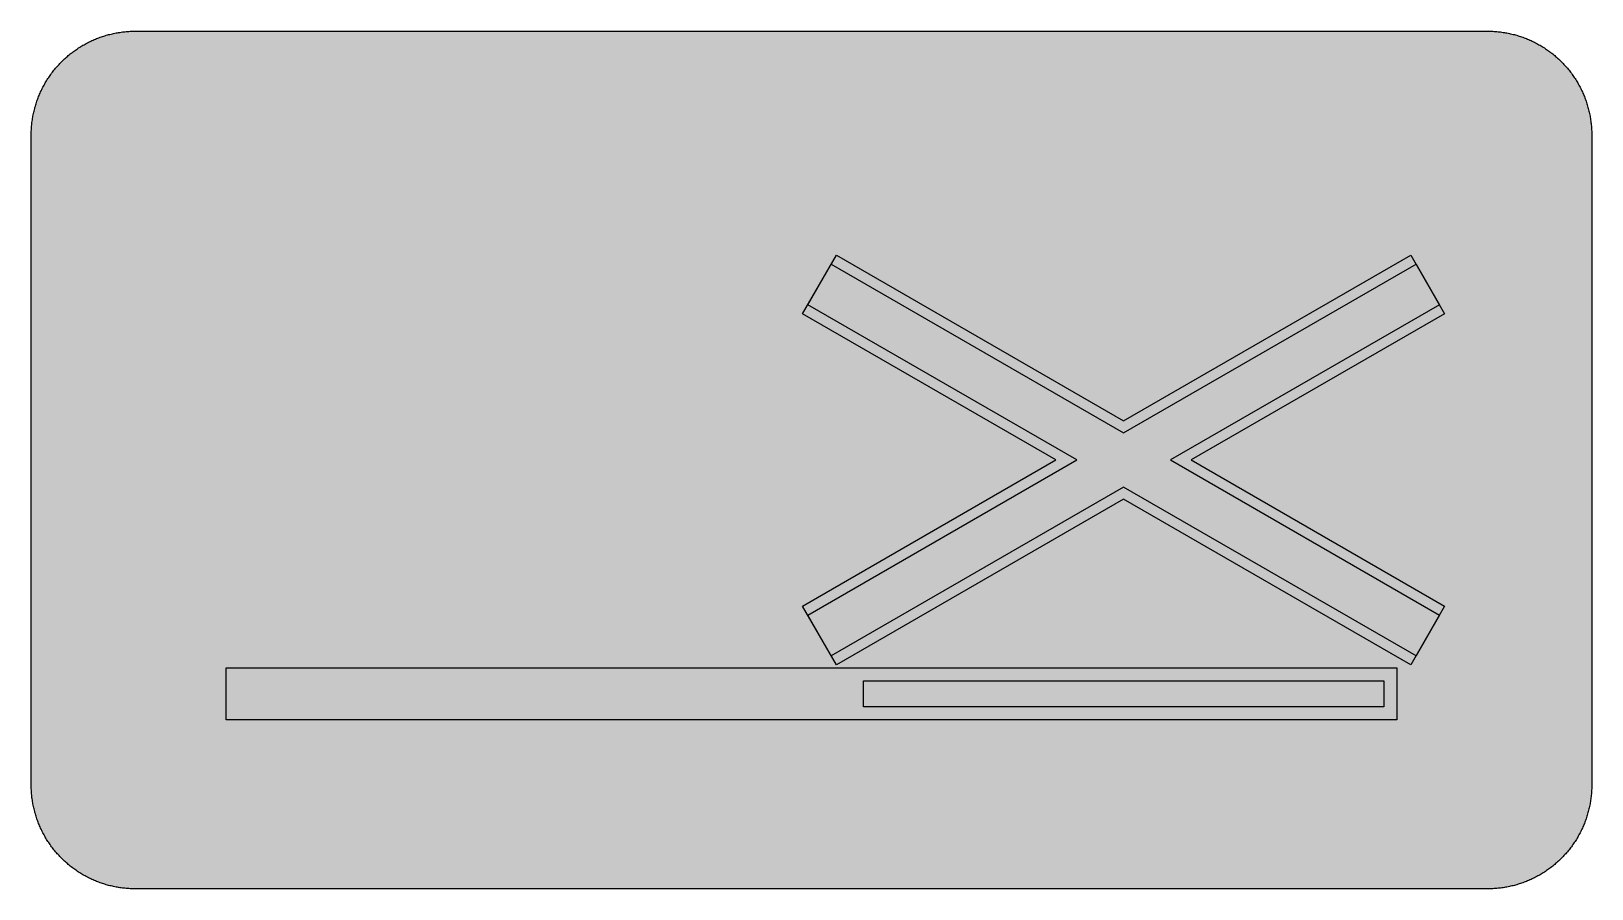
# Model space of a CAD drawing. Header units: millimetres. Extents: x 0 to 212, y 0 to 116.
import ezdxf

# ---------------------------------------------------------------- set-up
doc = ezdxf.new("R2010")
doc.units = ezdxf.units.MM

msp = doc.modelspace()

# ---------------------------------------------------------------- hatches: boundary and pattern name
for color, points in [(254, [(14.1633, 0.0536), (13.9878, 0.0533), (13.8125, 0.0559), (13.6373, 0.061), (13.462, 0.0686), (13.2893, 0.0787), (13.114, 0.0914), (12.9413, 0.1041), (12.7686, 0.1219), (12.5959, 0.1397), (12.4231, 0.16), (12.2504, 0.1829), (12.0777, 0.2057), (11.9075, 0.2337), (11.7373, 0.2616), (11.5672, 0.2921), (11.397, 0.3251), (11.2268, 0.3607), (11.0592, 0.3988), (10.8915, 0.4369), (10.7239, 0.4775), (10.5562, 0.5207), (10.3886, 0.5664), (10.2235, 0.6121), (10.0584, 0.6629), (9.8933, 0.7137), (9.7307, 0.7671), (9.5682, 0.8204), (9.4056, 0.8788), (9.2431, 0.9373), (9.083, 0.9982), (8.923, 1.0617), (8.763, 1.1252), (8.6055, 1.1938), (8.4455, 1.2624), (8.2906, 1.331), (8.1331, 1.4046), (7.9781, 1.4783), (7.8232, 1.5545), (7.6708, 1.6332), (7.5184, 1.7145), (7.366, 1.7958), (7.2161, 1.8796), (7.0663, 1.966), (6.919, 2.0523), (6.7716, 2.1438), (6.6243, 2.2352), (6.4795, 2.3266), (6.3348, 2.4232), (6.19, 2.5197), (6.0477, 2.6187), (5.908, 2.7178), (5.7683, 2.8194), (5.6286, 2.9235), (5.4915, 3.0302), (5.3543, 3.1369), (5.2197, 3.2461), (5.0851, 3.3579), (4.953, 3.4722), (4.8209, 3.5865), (4.6914, 3.7033), (4.5644, 3.8202), (4.4348, 3.9395), (4.3104, 4.0615), (4.1859, 4.1859), (4.0615, 4.3104), (3.9395, 4.4348), (3.8202, 4.5618), (3.7033, 4.6914), (3.5865, 4.8209), (3.4722, 4.953), (3.3579, 5.0851), (3.2487, 5.2197), (3.1369, 5.3543), (3.0302, 5.4915), (2.9235, 5.6286), (2.8194, 5.7683), (2.7178, 5.908), (2.6187, 6.0477), (2.5197, 6.19), (2.4232, 6.3348), (2.3266, 6.477), (2.2352, 6.6243), (2.1438, 6.7691), (2.0523, 6.919), (1.966, 7.0663), (1.8796, 7.2161), (1.7958, 7.366), (1.7145, 7.5184), (1.6332, 7.6708), (1.5545, 7.8232), (1.4783, 7.9781), (1.4046, 8.1331), (1.331, 8.2906), (1.2598, 8.4455), (1.1913, 8.603), (1.1252, 8.763), (1.0592, 8.923), (0.9982, 9.083), (0.9373, 9.2431), (0.8763, 9.4056), (0.8204, 9.5682), (0.7645, 9.7307), (0.7112, 9.8933), (0.6604, 10.0584), (0.6121, 10.2235), (0.5639, 10.3911), (0.5207, 10.5562), (0.4775, 10.7239), (0.4343, 10.8915), (0.3962, 11.0592), (0.3607, 11.2268), (0.3251, 11.397), (0.2921, 11.5672), (0.2616, 11.7373), (0.2311, 11.9075), (0.2057, 12.0802), (0.1803, 12.2504), (0.1575, 12.4231), (0.1372, 12.5959), (0.1194, 12.7686), (0.1041, 12.9413), (0.0889, 13.1166), (0.0787, 13.2893), (0.0686, 13.4645), (0.061, 13.6373), (0.0559, 13.8125), (0.0508, 13.9878), (0.0508, 14.163), (0.0522, 102.3592), (0.0508, 102.5322), (0.0559, 102.7074), (0.061, 102.8827), (0.0686, 103.058), (0.0787, 103.2307), (0.0889, 103.4059), (0.1041, 103.5787), (0.1194, 103.7514), (0.1372, 103.9241), (0.1575, 104.0968), (0.1803, 104.2695), (0.2057, 104.4423), (0.2311, 104.6124), (0.2616, 104.7826), (0.2921, 104.9528), (0.3251, 105.123), (0.3607, 105.2932), (0.3962, 105.4608), (0.4343, 105.6284), (0.4775, 105.7961), (0.5207, 105.9637), (0.5639, 106.1314), (0.6121, 106.2965), (0.6604, 106.4616), (0.7112, 106.6267), (0.7645, 106.7892), (0.8204, 106.9518), (0.8763, 107.1143), (0.9373, 107.2769), (0.9982, 107.4369), (1.0592, 107.5969), (1.1252, 107.757), (1.1913, 107.9144), (1.2598, 108.0745), (1.331, 108.2294), (1.4046, 108.3869), (1.4783, 108.5418), (1.5545, 108.6968), (1.6332, 108.8492), (1.7145, 109.0016), (1.7958, 109.154), (1.8796, 109.3038), (1.966, 109.4537), (2.0523, 109.601), (2.1438, 109.7483), (2.2352, 109.8956), (2.3266, 110.0404), (2.4232, 110.1852), (2.5197, 110.33), (2.6187, 110.4722), (2.7178, 110.6119), (2.8194, 110.7516), (2.9235, 110.8913), (3.0302, 111.0285), (3.1369, 111.1656), (3.2487, 111.3003), (3.3579, 111.4349), (3.4722, 111.567), (3.5865, 111.699), (3.7033, 111.8286), (3.8202, 111.9556), (3.9395, 112.0851), (4.0615, 112.2096), (4.1859, 112.334), (4.3104, 112.4585), (4.4348, 112.5804), (4.5644, 112.6998), (4.6914, 112.8166), (4.8209, 112.9335), (4.953, 113.0478), (5.0851, 113.1621), (5.2197, 113.2713), (5.3543, 113.3831), (5.4915, 113.4897), (5.6286, 113.5964), (5.7683, 113.7006), (5.908, 113.8022), (6.0477, 113.9012), (6.19, 114.0003), (6.3348, 114.0968), (6.4795, 114.1933), (6.6243, 114.2848), (6.7716, 114.3762), (6.919, 114.4676), (7.0663, 114.554), (7.2161, 114.6404), (7.366, 114.7242), (7.5184, 114.8055), (7.6708, 114.8867), (7.8232, 114.9655), (7.9781, 115.0417), (8.1331, 115.1153), (8.2906, 115.189), (8.4455, 115.2601), (8.6055, 115.3287), (8.763, 115.3947), (8.923, 115.4608), (9.083, 115.5217), (9.2431, 115.5827), (9.4056, 115.6437), (9.5682, 115.6995), (9.7307, 115.7554), (9.8933, 115.8088), (10.0584, 115.8596), (10.2235, 115.9078), (10.3886, 115.9561), (10.5562, 115.9993), (10.7239, 116.0424), (10.8915, 116.0856), (11.0592, 116.1237), (11.2268, 116.1593), (11.397, 116.1948), (11.5672, 116.2279), (11.7373, 116.2583), (11.9075, 116.2888), (12.0777, 116.3142), (12.2504, 116.3396), (12.4231, 116.3625), (12.5959, 116.3828), (12.7686, 116.4006), (12.9413, 116.4158), (13.114, 116.4311), (13.2893, 116.4412), (13.462, 116.4514), (13.6373, 116.459), (13.8125, 116.4641), (13.9878, 116.4692), (14.163, 116.4692), (197.6078, 116.4703), (197.7822, 116.4692), (197.9574, 116.4641), (198.1327, 116.459), (198.3054, 116.4514), (198.4807, 116.4412), (198.6534, 116.4311), (198.8287, 116.4158), (199.0014, 116.4006), (199.1741, 116.3828), (199.3468, 116.3625), (199.5195, 116.3396), (199.6897, 116.3142), (199.8624, 116.2888), (200.0326, 116.2583), (200.2028, 116.2279), (200.373, 116.1948), (200.5432, 116.1593), (200.7108, 116.1237), (200.8784, 116.0856), (201.0461, 116.0424), (201.2137, 115.9993), (201.3788, 115.9561), (201.5465, 115.9078), (201.7116, 115.8596), (201.8767, 115.8088), (202.0392, 115.7554), (202.2018, 115.6995), (202.3643, 115.6437), (202.5269, 115.5827), (202.6869, 115.5217), (202.8469, 115.4608), (203.007, 115.3947), (203.167, 115.3287), (203.3245, 115.2601), (203.4794, 115.189), (203.6369, 115.1153), (203.7918, 115.0417), (203.9468, 114.9655), (204.0992, 114.8867), (204.2516, 114.8055), (204.404, 114.7242), (204.5538, 114.6404), (204.7037, 114.554), (204.8535, 114.4676), (205.0009, 114.3762), (205.1456, 114.2848), (205.293, 114.1933), (205.4352, 114.0968), (205.58, 114.0003), (205.7222, 113.9012), (205.8619, 113.8022), (206.0016, 113.7006), (206.1413, 113.5964), (206.2785, 113.4897), (206.4156, 113.3831), (206.5503, 113.2713), (206.6849, 113.1621), (206.817, 113.0478), (206.949, 112.9335), (207.0786, 112.8166), (207.2081, 112.6998), (207.3351, 112.5804), (207.4596, 112.4585), (207.584, 112.334), (207.7085, 112.2096), (207.8304, 112.0851), (207.9498, 111.9556), (208.0666, 111.8286), (208.1835, 111.699), (208.2978, 111.567), (208.4121, 111.4349), (208.5238, 111.3003), (208.6331, 111.1656), (208.7397, 111.0285), (208.8464, 110.8913), (208.9506, 110.7516), (209.0522, 110.6119), (209.1512, 110.4722), (209.2503, 110.33), (209.3468, 110.1852), (209.4433, 110.0404), (209.5348, 109.8956), (209.6262, 109.7483), (209.7176, 109.601), (209.804, 109.4537), (209.8904, 109.3038), (209.9742, 109.154), (210.0555, 109.0016), (210.1367, 108.8492), (210.2155, 108.6968), (210.2917, 108.5418), (210.3653, 108.3869), (210.439, 108.2294), (210.5076, 108.0745), (210.5762, 107.9144), (210.6447, 107.757), (210.7082, 107.5969), (210.7717, 107.4369), (210.8327, 107.2769), (210.8911, 107.1143), (210.9495, 106.9518), (211.0029, 106.7892), (211.0562, 106.6267), (211.107, 106.4616), (211.1578, 106.2965), (211.2035, 106.1314), (211.2493, 105.9637), (211.2924, 105.7961), (211.3331, 105.6284), (211.3712, 105.4608), (211.4093, 105.2932), (211.4448, 105.123), (211.4779, 104.9528), (211.5083, 104.7826), (211.5363, 104.6124), (211.5642, 104.4423), (211.5871, 104.2695), (211.6099, 104.0968), (211.6303, 103.9241), (211.648, 103.7514), (211.6658, 103.5787), (211.6785, 103.4059), (211.6912, 103.2307), (211.7014, 103.058), (211.709, 102.8827), (211.7141, 102.7074), (211.7166, 102.5322), (211.7166, 102.3569), (211.7189, 14.1647), (211.7166, 13.9878), (211.7141, 13.8125), (211.709, 13.6373), (211.7014, 13.4645), (211.6912, 13.2893), (211.6785, 13.1166), (211.6658, 12.9413), (211.648, 12.7686), (211.6303, 12.5959), (211.6099, 12.4231), (211.5871, 12.2504), (211.5642, 12.0802), (211.5363, 11.9075), (211.5083, 11.7373), (211.4779, 11.5672), (211.4448, 11.397), (211.4093, 11.2268), (211.3712, 11.0592), (211.3331, 10.8915), (211.2924, 10.7239), (211.2493, 10.5562), (211.2035, 10.3911), (211.1578, 10.2235), (211.107, 10.0584), (211.0562, 9.8933), (211.0029, 9.7307), (210.9495, 9.5682), (210.8911, 9.4056), (210.8327, 9.2431), (210.7717, 9.083), (210.7082, 8.923), (210.6447, 8.763), (210.5762, 8.603), (210.5076, 8.4455), (210.439, 8.2906), (210.3653, 8.1331), (210.2917, 7.9781), (210.2155, 7.8232), (210.1367, 7.6708), (210.0555, 7.5184), (209.9742, 7.366), (209.8904, 7.2161), (209.804, 7.0663), (209.7176, 6.919), (209.6262, 6.7691), (209.5348, 6.6243), (209.4433, 6.477), (209.3468, 6.3348), (209.2503, 6.19), (209.1512, 6.0477), (209.0522, 5.908), (208.9506, 5.7683), (208.8464, 5.6286), (208.7397, 5.4915), (208.6331, 5.3543), (208.5238, 5.2197), (208.4121, 5.0851), (208.2978, 4.953), (208.1835, 4.8209), (208.0666, 4.6914), (207.9498, 4.5618), (207.8304, 4.4348), (207.7085, 4.3104), (207.584, 4.1859), (207.4596, 4.0615), (207.3351, 3.9395), (207.2081, 3.8202), (207.0786, 3.7033), (206.949, 3.5865), (206.817, 3.4722), (206.6849, 3.3579), (206.5503, 3.2461), (206.4156, 3.1369), (206.2785, 3.0302), (206.1413, 2.9235), (206.0016, 2.8194), (205.8619, 2.7178), (205.7222, 2.6187), (205.58, 2.5197), (205.4352, 2.4232), (205.293, 2.3266), (205.1456, 2.2352), (205.0009, 2.1438), (204.8535, 2.0523), (204.7037, 1.966), (204.5538, 1.8796), (204.404, 1.7958), (204.2516, 1.7145), (204.0992, 1.6332), (203.9468, 1.5545), (203.7918, 1.4783), (203.6369, 1.4046), (203.4794, 1.331), (203.3245, 1.2624), (203.167, 1.1938), (203.007, 1.1252), (202.8469, 1.0617), (202.6869, 0.9982), (202.5269, 0.9373), (202.3643, 0.8788), (202.2018, 0.8204), (202.0392, 0.7671), (201.8767, 0.7137), (201.7116, 0.6629), (201.5465, 0.6121), (201.3788, 0.5664), (201.2137, 0.5207), (201.0461, 0.4775), (200.8784, 0.4369), (200.7108, 0.3988), (200.5432, 0.3607), (200.373, 0.3251), (200.2028, 0.2921), (200.0326, 0.2616), (199.8624, 0.2337), (199.6897, 0.2057), (199.5195, 0.1829), (199.3468, 0.16), (199.1741, 0.1397), (199.0014, 0.1219), (198.8287, 0.1041), (198.6534, 0.0914), (198.4807, 0.0787), (198.3054, 0.0686), (198.1327, 0.061), (197.9574, 0.0559), (197.7822, 0.0533), (197.6069, 0.0533)]), (254, [(148.2189, 52.966), (109.2687, 30.4779), (104.6826, 38.4207), (139.0467, 58.262), (104.6826, 78.1015), (109.2687, 86.0457), (148.2189, 63.5561), (187.1708, 86.0457), (191.7569, 78.1015), (157.3911, 58.262), (191.7569, 38.4207), (187.1708, 30.4779)]), (59, [(148.2189, 54.5948), (108.5631, 31.6988), (105.3881, 37.1986), (141.8689, 58.262), (105.3881, 79.3238), (108.5631, 84.8236), (148.2189, 61.9273), (187.8764, 84.8236), (191.0514, 79.3238), (154.5689, 58.262), (191.0514, 37.1986), (187.8764, 31.6988)]), (59, [(26.5105, 30.0397), (185.2605, 30.0397), (185.2605, 22.9842), (26.5105, 22.9842)]), (254, [(112.9411, 28.2758), (183.4967, 28.2758), (183.4967, 24.7481), (112.9411, 24.7481)])]:
    msp.add_hatch(color=color).paths.add_polyline_path(points)
h = msp.add_hatch(color=59)
h.paths.add_polyline_path([(14.1633, 3.5814), (13.8887, 3.5839), (13.6169, 3.5941), (13.3477, 3.6119), (13.081, 3.6347), (12.8143, 3.6652), (12.5501, 3.7008), (12.2885, 3.7465), (12.0294, 3.7948), (11.7729, 3.8506), (11.5164, 3.9141), (11.2649, 3.9827), (11.016, 4.0564), (10.7671, 4.1351), (10.5232, 4.2215), (10.2819, 4.3129), (10.0432, 4.412), (9.8069, 4.5161), (9.5733, 4.6228), (9.3447, 4.7371), (9.1186, 4.8565), (8.8951, 4.9809), (8.6741, 5.113), (8.4582, 5.2476), (8.2448, 5.3873), (8.0366, 5.5321), (7.8308, 5.682), (7.6276, 5.8369), (7.4295, 5.9969), (7.2365, 6.1595), (7.046, 6.3297), (6.8605, 6.5024), (6.6777, 6.6802), (6.5024, 6.8605), (6.3271, 7.046), (6.1595, 7.2365), (5.9969, 7.432), (5.8369, 7.6302), (5.682, 7.8308), (5.5321, 8.0366), (5.3873, 8.2448), (5.2451, 8.4582), (5.1105, 8.6741), (4.9809, 8.8951), (4.8565, 9.1186), (4.7371, 9.3447), (4.6228, 9.5758), (4.5136, 9.8069), (4.4094, 10.0432), (4.3129, 10.2819), (4.2215, 10.5232), (4.1351, 10.7696), (4.0538, 11.016), (3.9802, 11.2649), (3.9116, 11.5189), (3.8506, 11.7729), (3.7948, 12.0294), (3.744, 12.2911), (3.7008, 12.5527), (3.6627, 12.8143), (3.6322, 13.081), (3.6093, 13.3502), (3.5916, 13.6195), (3.5814, 13.8913), (3.5789, 14.163), (3.58, 102.3592), (3.5814, 102.6312), (3.5916, 102.903), (3.6093, 103.1723), (3.6322, 103.439), (3.6627, 103.7057), (3.7008, 103.9698), (3.744, 104.2314), (3.7948, 104.4905), (3.8506, 104.7471), (3.9116, 105.0036), (3.9802, 105.2551), (4.0538, 105.504), (4.1351, 105.7529), (4.2215, 105.9967), (4.3129, 106.238), (4.4094, 106.4768), (4.5136, 106.713), (4.6228, 106.9467), (4.7371, 107.1753), (4.8565, 107.4014), (4.9809, 107.6249), (5.1105, 107.8459), (5.2451, 108.0618), (5.3873, 108.2751), (5.5321, 108.4834), (5.682, 108.6891), (5.8369, 108.8923), (5.9969, 109.0905), (6.1595, 109.2835), (6.3271, 109.474), (6.5024, 109.6594), (6.6777, 109.8423), (6.8605, 110.0176), (7.046, 110.1928), (7.2365, 110.3605), (7.4295, 110.523), (7.6276, 110.683), (7.8308, 110.838), (8.0366, 110.9878), (8.2448, 111.1326), (8.4582, 111.2749), (8.6741, 111.4095), (8.8951, 111.539), (9.1186, 111.6635), (9.3447, 111.7829), (9.5733, 111.8972), (9.8069, 112.0064), (10.0432, 112.1105), (10.2819, 112.207), (10.5232, 112.2985), (10.7671, 112.3848), (11.016, 112.4661), (11.2649, 112.5398), (11.5164, 112.6084), (11.7729, 112.6693), (12.0294, 112.7252), (12.2885, 112.776), (12.5501, 112.8192), (12.8143, 112.8573), (13.081, 112.8878), (13.3477, 112.9106), (13.6169, 112.9284), (13.8887, 112.9386), (14.163, 112.9411), (197.6078, 112.9425), (197.8787, 112.9386), (198.1505, 112.9284), (198.4197, 112.9106), (198.689, 112.8878), (198.9557, 112.8573), (199.2173, 112.8192), (199.4789, 112.776), (199.7405, 112.7252), (199.9971, 112.6693), (200.2511, 112.6084), (200.5051, 112.5398), (200.754, 112.4661), (201.0004, 112.3848), (201.2467, 112.2985), (201.488, 112.207), (201.7268, 112.1105), (201.963, 112.0064), (202.1942, 111.8972), (202.4253, 111.7829), (202.6514, 111.6635), (202.8749, 111.539), (203.0959, 111.4095), (203.3118, 111.2749), (203.5251, 111.1326), (203.7334, 110.9878), (203.9391, 110.838), (204.1398, 110.683), (204.3379, 110.523), (204.5335, 110.3605), (204.724, 110.1928), (204.9094, 110.0176), (205.0898, 109.8423), (205.2676, 109.6594), (205.4403, 109.474), (205.6105, 109.2835), (205.773, 109.0905), (205.933, 108.8923), (206.088, 108.6891), (206.2378, 108.4834), (206.3826, 108.2751), (206.5223, 108.0618), (206.6569, 107.8459), (206.789, 107.6249), (206.9135, 107.4014), (207.0329, 107.1753), (207.1472, 106.9467), (207.2538, 106.713), (207.358, 106.4768), (207.457, 106.238), (207.5485, 105.9967), (207.6348, 105.7529), (207.7136, 105.504), (207.7872, 105.2551), (207.8558, 105.0036), (207.9193, 104.7471), (207.9752, 104.4905), (208.0235, 104.2314), (208.0692, 103.9698), (208.1047, 103.7057), (208.1352, 103.439), (208.1581, 103.1723), (208.1759, 102.903), (208.186, 102.6312), (208.1911, 102.3569), (208.1911, 14.1647), (208.186, 13.8913), (208.1759, 13.6195), (208.1581, 13.3502), (208.1352, 13.081), (208.1047, 12.8143), (208.0692, 12.5527), (208.0235, 12.2911), (207.9752, 12.0294), (207.9193, 11.7729), (207.8558, 11.5189), (207.7872, 11.2649), (207.7136, 11.016), (207.6348, 10.7696), (207.5485, 10.5232), (207.457, 10.2819), (207.358, 10.0432), (207.2538, 9.8069), (207.1472, 9.5758), (207.0329, 9.3447), (206.9135, 9.1186), (206.789, 8.8951), (206.6569, 8.6741), (206.5223, 8.4582), (206.3826, 8.2448), (206.2378, 8.0366), (206.088, 7.8308), (205.933, 7.6302), (205.773, 7.432), (205.6105, 7.2365), (205.4403, 7.046), (205.2676, 6.8605), (205.0898, 6.6802), (204.9094, 6.5024), (204.724, 6.3297), (204.5335, 6.1595), (204.3379, 5.9969), (204.1398, 5.8369), (203.9391, 5.682), (203.7334, 5.5321), (203.5251, 5.3873), (203.3118, 5.2476), (203.0959, 5.113), (202.8749, 4.9809), (202.6514, 4.8565), (202.4253, 4.7371), (202.1942, 4.6228), (201.963, 4.5161), (201.7268, 4.412), (201.488, 4.3129), (201.2467, 4.2215), (201.0004, 4.1351), (200.754, 4.0564), (200.5051, 3.9827), (200.2511, 3.9141), (199.9971, 3.8506), (199.7405, 3.7948), (199.4789, 3.7465), (199.2173, 3.7008), (198.9557, 3.6652), (198.689, 3.6347), (198.4197, 3.6119), (198.1505, 3.5941), (197.8787, 3.5839), (197.6069, 3.5789)])
h.paths.add_polyline_path([(14.1633, 8.8731), (14.0259, 8.8748), (13.8887, 8.8798), (13.7541, 8.8875), (13.622, 8.9002), (13.4874, 8.9154), (13.3553, 8.9332), (13.2258, 8.9535), (13.0962, 8.9789), (12.9667, 9.0068), (12.8397, 9.0373), (12.7127, 9.0729), (12.5882, 9.1084), (12.4663, 9.1491), (12.3419, 9.1923), (12.2225, 9.238), (12.1031, 9.2888), (11.9837, 9.3396), (11.8694, 9.3929), (11.7526, 9.4513), (11.6408, 9.5098), (11.5291, 9.5733), (11.4198, 9.6368), (11.3106, 9.7053), (11.2039, 9.7765), (11.0998, 9.8476), (10.9957, 9.9238), (10.8966, 10), (10.7975, 10.0787), (10.6985, 10.1625), (10.6045, 10.2464), (10.5105, 10.3327), (10.4216, 10.4216), (10.3327, 10.5131), (10.2464, 10.6045), (10.16, 10.701), (10.0787, 10.7975), (10, 10.8966), (9.9212, 10.9982), (9.8476, 11.0998), (9.7739, 11.2039), (9.7053, 11.3106), (9.6368, 11.4198), (9.5707, 11.5291), (9.5098, 11.6408), (9.4488, 11.7551), (9.3929, 11.8694), (9.337, 11.9863), (9.2862, 12.1031), (9.238, 12.2225), (9.1923, 12.3444), (9.1491, 12.4663), (9.1084, 12.5908), (9.0703, 12.7152), (9.0373, 12.8397), (9.0068, 12.9692), (8.9789, 13.0962), (8.9535, 13.2258), (8.9306, 13.3579), (8.9129, 13.4899), (8.8976, 13.622), (8.8849, 13.7566), (8.8773, 13.8913), (8.8722, 14.0259), (8.8697, 14.163), (8.8717, 102.3592), (8.8722, 102.4941), (8.8773, 102.6312), (8.8849, 102.7659), (8.8976, 102.8979), (8.9129, 103.0326), (8.9306, 103.1646), (8.9535, 103.2942), (8.9789, 103.4237), (9.0068, 103.5533), (9.0373, 103.6803), (9.0703, 103.8073), (9.1084, 103.9317), (9.1491, 104.0536), (9.1923, 104.1781), (9.238, 104.2975), (9.2862, 104.4169), (9.337, 104.5362), (9.3929, 104.6505), (9.4488, 104.7674), (9.5098, 104.8791), (9.5707, 104.9909), (9.6368, 105.1001), (9.7053, 105.2093), (9.7739, 105.316), (9.8476, 105.4202), (9.9212, 105.5243), (10, 105.6234), (10.0787, 105.7224), (10.16, 105.8215), (10.2464, 105.9155), (10.3327, 106.0094), (10.4216, 106.0983), (10.5105, 106.1872), (10.6045, 106.2736), (10.6985, 106.36), (10.7975, 106.4412), (10.8966, 106.52), (10.9957, 106.5987), (11.0998, 106.6724), (11.2039, 106.746), (11.3106, 106.8146), (11.4198, 106.8832), (11.5291, 106.9492), (11.6408, 107.0102), (11.7526, 107.0712), (11.8694, 107.127), (11.9837, 107.1829), (12.1031, 107.2337), (12.2225, 107.282), (12.3419, 107.3277), (12.4663, 107.3709), (12.5882, 107.4115), (12.7127, 107.4496), (12.8397, 107.4826), (12.9667, 107.5131), (13.0962, 107.5411), (13.2258, 107.5665), (13.3553, 107.5893), (13.4874, 107.6071), (13.622, 107.6223), (13.7541, 107.635), (13.8887, 107.6427), (14.0259, 107.6477), (14.163, 107.6503), (197.6078, 107.6508), (197.7441, 107.6477), (197.8787, 107.6427), (198.0133, 107.635), (198.1479, 107.6223), (198.28, 107.6071), (198.4121, 107.5893), (198.5442, 107.5665), (198.6737, 107.5411), (198.8007, 107.5131), (198.9303, 107.4826), (199.0547, 107.4496), (199.1792, 107.4115), (199.3036, 107.3709), (199.4256, 107.3277), (199.5475, 107.282), (199.6669, 107.2337), (199.7837, 107.1829), (199.9005, 107.127), (200.0148, 107.0712), (200.1291, 107.0102), (200.2409, 106.9492), (200.3501, 106.8832), (200.4593, 106.8146), (200.566, 106.746), (200.6702, 106.6724), (200.7718, 106.5987), (200.8734, 106.52), (200.9724, 106.4412), (201.0689, 106.36), (201.1655, 106.2736), (201.2569, 106.1872), (201.3483, 106.0983), (201.4372, 106.0094), (201.5236, 105.9155), (201.6074, 105.8215), (201.6912, 105.7224), (201.77, 105.6234), (201.8462, 105.5243), (201.9224, 105.4202), (201.9935, 105.316), (202.0646, 105.2093), (202.1332, 105.1001), (202.1967, 104.9909), (202.2602, 104.8791), (202.3186, 104.7674), (202.377, 104.6505), (202.4304, 104.5362), (202.4812, 104.4169), (202.532, 104.2975), (202.5777, 104.1781), (202.6209, 104.0536), (202.6615, 103.9317), (202.6971, 103.8073), (202.7326, 103.6803), (202.7631, 103.5533), (202.7911, 103.4237), (202.8165, 103.2942), (202.8368, 103.1646), (202.8546, 103.0326), (202.8698, 102.8979), (202.8825, 102.7659), (202.8901, 102.6312), (202.8952, 102.4941), (202.8977, 102.3569), (202.8994, 14.1647), (202.8952, 14.0259), (202.8901, 13.8913), (202.8825, 13.7566), (202.8698, 13.622), (202.8546, 13.4899), (202.8368, 13.3579), (202.8165, 13.2258), (202.7911, 13.0962), (202.7631, 12.9692), (202.7326, 12.8397), (202.6971, 12.7152), (202.6615, 12.5908), (202.6209, 12.4663), (202.5777, 12.3444), (202.532, 12.2225), (202.4812, 12.1031), (202.4304, 11.9863), (202.377, 11.8694), (202.3186, 11.7551), (202.2602, 11.6408), (202.1967, 11.5291), (202.1332, 11.4198), (202.0646, 11.3106), (201.9935, 11.2039), (201.9224, 11.0998), (201.8462, 10.9982), (201.77, 10.8966), (201.6912, 10.7975), (201.6074, 10.701), (201.5236, 10.6045), (201.4372, 10.5131), (201.3483, 10.4216), (201.2569, 10.3327), (201.1655, 10.2464), (201.0689, 10.1625), (200.9724, 10.0787), (200.8734, 10), (200.7718, 9.9238), (200.6702, 9.8476), (200.566, 9.7765), (200.4593, 9.7053), (200.3501, 9.6368), (200.2409, 9.5733), (200.1291, 9.5098), (200.0148, 9.4513), (199.9005, 9.3929), (199.7837, 9.3396), (199.6669, 9.2888), (199.5475, 9.238), (199.4256, 9.1923), (199.3036, 9.1491), (199.1792, 9.1084), (199.0547, 9.0729), (198.9303, 9.0373), (198.8007, 9.0068), (198.6737, 8.9789), (198.5442, 8.9535), (198.4121, 8.9332), (198.28, 8.9154), (198.1479, 8.9002), (198.0133, 8.8875), (197.8787, 8.8798), (197.7441, 8.8748), (197.6069, 8.8722)], flags=16)
h = msp.add_hatch(color=59)
h.paths.add_polyline_path([(111.1772, 60.0258), (111.1758, 60.0786), (111.1758, 60.132), (111.1783, 60.1853), (111.1809, 60.2386), (111.1834, 60.292), (111.186, 60.3453), (111.1885, 60.3987), (111.1936, 60.452), (111.1987, 60.5053), (111.2037, 60.5587), (111.2088, 60.612), (111.2139, 60.6628), (111.2215, 60.7162), (111.2291, 60.7695), (111.2368, 60.8228), (111.2444, 60.8736), (111.2545, 60.927), (111.2622, 60.9778), (111.2723, 61.0311), (111.2825, 61.0819), (111.2952, 61.1353), (111.3053, 61.1861), (111.318, 61.2394), (111.3307, 61.2902), (111.3434, 61.341), (111.3561, 61.3918), (111.3714, 61.4451), (111.3841, 61.4959), (111.3993, 61.5467), (111.4146, 61.5975), (111.4323, 61.6458), (111.4476, 61.6966), (111.4654, 61.7474), (111.4831, 61.7982), (111.5009, 61.8465), (111.5187, 61.8973), (111.539, 61.9455), (111.5568, 61.9963), (111.5771, 62.0446), (111.5974, 62.0928), (111.6178, 62.1436), (111.6406, 62.1919), (111.6635, 62.2402), (111.6838, 62.2884), (111.7067, 62.3341), (111.7321, 62.3824), (111.7549, 62.4307), (111.7803, 62.4789), (111.8032, 62.5246), (111.8286, 62.5704), (111.8565, 62.6186), (111.8819, 62.6643), (111.9099, 62.7101), (111.9353, 62.7558), (111.9632, 62.8015), (111.9911, 62.8472), (112.0216, 62.8929), (112.0496, 62.9361), (112.08, 62.9818), (112.1105, 63.025), (112.141, 63.0682), (112.1715, 63.1139), (112.202, 63.1571), (112.235, 63.2003), (113.2939, 64.612), (113.3272, 64.6582), (113.3627, 64.704), (113.3958, 64.7497), (113.4313, 64.7954), (113.4643, 64.8437), (113.4974, 64.8894), (113.5329, 64.9376), (113.5659, 64.9834), (113.599, 65.0316), (113.632, 65.0799), (113.665, 65.1256), (113.698, 65.1739), (113.7285, 65.2221), (113.7615, 65.2704), (113.7945, 65.3186), (113.8276, 65.3669), (113.858, 65.4152), (113.8911, 65.4634), (113.9215, 65.5117), (113.952, 65.5599), (113.985, 65.6082), (114.0155, 65.6565), (114.046, 65.7047), (114.0765, 65.7555), (114.107, 65.8038), (114.1374, 65.852), (114.1679, 65.9028), (114.1959, 65.9511), (114.2263, 66.0019), (114.2568, 66.0502), (114.2848, 66.101), (114.3152, 66.1518), (114.3432, 66.2), (114.3711, 66.2508), (114.4016, 66.3016), (114.4295, 66.3524), (114.4575, 66.4007), (114.4854, 66.4515), (114.5134, 66.5023), (114.5413, 66.5531), (114.5692, 66.6039), (114.5972, 66.6547), (114.6226, 66.7055), (114.6505, 66.7588), (114.6759, 66.8096), (114.7039, 66.8604), (114.7293, 66.9112), (114.7572, 66.962), (114.7826, 67.0154), (114.808, 67.0662), (114.8334, 67.1195), (114.8588, 67.1703), (114.8842, 67.2211), (114.9096, 67.2744), (114.935, 67.3278), (114.9604, 67.3786), (114.9833, 67.4319), (115.0087, 67.4827), (115.0315, 67.5361), (115.0569, 67.5894), (115.0798, 67.6427), (115.1026, 67.6961), (115.128, 67.7469), (115.1509, 67.8002), (122.1274, 83.8327), (122.1588, 83.9064), (122.1943, 83.98), (122.2299, 84.0537), (122.268, 84.1273), (122.3061, 84.1985), (122.3467, 84.2696), (122.3874, 84.3382), (122.428, 84.4067), (122.4712, 84.4753), (122.5169, 84.5414), (122.5626, 84.6074), (122.6083, 84.6734), (122.6566, 84.7369), (122.7049, 84.8004), (122.7557, 84.8639), (122.8065, 84.9249), (122.8573, 84.9859), (122.9106, 85.0443), (122.9665, 85.1027), (123.0198, 85.1586), (123.0757, 85.2145), (123.1341, 85.2703), (123.1925, 85.3237), (123.251, 85.377), (123.3094, 85.4304), (123.3703, 85.4812), (123.4313, 85.5294), (123.4948, 85.5777), (123.5583, 85.6259), (123.6218, 85.6717), (123.6878, 85.7174), (123.7513, 85.7606), (123.8199, 85.8037), (123.886, 85.8444), (123.9545, 85.885), (124.0231, 85.9231), (124.0917, 85.9612), (124.1628, 85.9993), (124.2314, 86.0349), (124.3025, 86.0679), (124.3762, 86.1009), (124.4473, 86.1339), (124.521, 86.1619), (124.5946, 86.1924), (124.6683, 86.2203), (124.7445, 86.2457), (124.8207, 86.2711), (124.8969, 86.294), (124.9731, 86.3168), (125.0493, 86.3371), (125.1255, 86.3575), (125.2042, 86.3752), (125.283, 86.393), (125.3617, 86.4083), (125.4404, 86.4235), (125.5192, 86.4362), (125.6005, 86.4464), (125.6817, 86.4565), (125.7605, 86.4641), (125.8418, 86.4718), (125.923, 86.4768), (126.0043, 86.4794), (126.0881, 86.4819), (126.1694, 86.4819), (170.2675, 86.4842), (170.3476, 86.4819), (170.4315, 86.4794), (170.5127, 86.4768), (170.594, 86.4718), (170.6753, 86.4641), (170.754, 86.4565), (170.8353, 86.4464), (170.9166, 86.4362), (170.9953, 86.4235), (171.0741, 86.4083), (171.1528, 86.393), (171.2316, 86.3752), (171.3103, 86.3575), (171.3865, 86.3371), (171.4627, 86.3168), (171.5414, 86.294), (171.6151, 86.2711), (171.6913, 86.2457), (171.7675, 86.2203), (171.8412, 86.1924), (171.9148, 86.1619), (171.9885, 86.1339), (172.0596, 86.1009), (172.1333, 86.0679), (172.2044, 86.0349), (172.2755, 85.9993), (172.3441, 85.9612), (172.4152, 85.9231), (172.4838, 85.885), (172.5498, 85.8444), (172.6184, 85.8037), (172.6844, 85.7606), (172.7505, 85.7174), (172.814, 85.6717), (172.8775, 85.6259), (172.941, 85.5777), (173.0045, 85.5294), (173.0654, 85.4812), (173.1264, 85.4304), (173.1848, 85.377), (173.2458, 85.3237), (173.3017, 85.2703), (173.3601, 85.2145), (173.416, 85.1586), (173.4718, 85.1027), (173.5252, 85.0443), (173.5785, 84.9859), (173.6293, 84.9249), (173.6801, 84.8639), (173.7309, 84.8004), (173.7792, 84.7369), (173.8274, 84.6734), (173.8732, 84.6074), (173.9189, 84.5414), (173.9646, 84.4753), (174.0078, 84.4067), (174.051, 84.3382), (174.0916, 84.2696), (174.1297, 84.1985), (174.1703, 84.1273), (174.2059, 84.0537), (174.2415, 83.98), (174.277, 83.9064), (174.31, 83.8302), (181.2879, 67.8021), (181.3103, 67.7469), (181.3331, 67.6961), (181.356, 67.6427), (181.3814, 67.5894), (181.4043, 67.5361), (181.4297, 67.4827), (181.4525, 67.4319), (181.4779, 67.3786), (181.5033, 67.3278), (181.5262, 67.2744), (181.5516, 67.2211), (181.577, 67.1703), (181.6024, 67.1195), (181.6278, 67.0662), (181.6557, 67.0154), (181.6811, 66.962), (181.7065, 66.9112), (181.7345, 66.8604), (181.7599, 66.8096), (181.7878, 66.7588), (181.8132, 66.7055), (181.8411, 66.6547), (181.8691, 66.6039), (181.8945, 66.5531), (181.9224, 66.5023), (181.9504, 66.4515), (181.9783, 66.4007), (182.0062, 66.3524), (182.0367, 66.3016), (182.0647, 66.2508), (182.0926, 66.2), (182.1231, 66.1518), (182.151, 66.101), (182.1815, 66.0502), (182.2094, 66.0019), (182.2399, 65.9511), (182.2704, 65.9028), (182.3009, 65.852), (182.3288, 65.8038), (182.3593, 65.7555), (182.3898, 65.7047), (182.4228, 65.6565), (182.4533, 65.6082), (182.4838, 65.5599), (182.5142, 65.5117), (182.5473, 65.4634), (182.5777, 65.4152), (182.6108, 65.3669), (182.6412, 65.3186), (182.6743, 65.2704), (182.7073, 65.2221), (182.7378, 65.1739), (182.7708, 65.1256), (182.8038, 65.0799), (182.8368, 65.0316), (182.8698, 64.9834), (182.9029, 64.9376), (182.9384, 64.8894), (182.9714, 64.8437), (183.0045, 64.7954), (183.04, 64.7497), (183.073, 64.704), (183.1086, 64.6582), (183.1416, 64.61), (184.2022, 63.2008), (184.2338, 63.1571), (184.2643, 63.1139), (184.2948, 63.0682), (184.3253, 63.025), (184.3557, 62.9818), (184.3862, 62.9361), (184.4142, 62.8929), (184.4446, 62.8472), (184.4726, 62.8015), (184.5005, 62.7558), (184.5285, 62.7101), (184.5539, 62.6643), (184.5793, 62.6186), (184.6072, 62.5704), (184.6326, 62.5246), (184.6555, 62.4789), (184.6809, 62.4307), (184.7037, 62.3824), (184.7291, 62.3341), (184.752, 62.2884), (184.7748, 62.2402), (184.7952, 62.1919), (184.818, 62.1436), (184.8383, 62.0928), (184.8587, 62.0446), (184.879, 61.9963), (184.8993, 61.9455), (184.9171, 61.8973), (184.9349, 61.8465), (184.9526, 61.7982), (184.9704, 61.7474), (184.9882, 61.6966), (185.0034, 61.6458), (185.0212, 61.5975), (185.0365, 61.5467), (185.0517, 61.4959), (185.0644, 61.4451), (185.0796, 61.3918), (185.0923, 61.341), (185.105, 61.2902), (185.1177, 61.2394), (185.1304, 61.1861), (185.1406, 61.1353), (185.1533, 61.0819), (185.1635, 61.0311), (185.1736, 60.9778), (185.1812, 60.927), (185.1914, 60.8736), (185.199, 60.8228), (185.2066, 60.7695), (185.2143, 60.7162), (185.2193, 60.6628), (185.227, 60.612), (185.232, 60.5587), (185.2371, 60.5053), (185.2422, 60.452), (185.2473, 60.3987), (185.2498, 60.3453), (185.2524, 60.292), (185.2549, 60.2386), (185.2574, 60.1853), (185.2574, 60.132), (185.26, 60.0786), (185.26, 60.0253), (185.2605, 48.5606), (185.2574, 48.4454), (185.2524, 48.3311), (185.2473, 48.2194), (185.2371, 48.1076), (185.2244, 47.9984), (185.2092, 47.8866), (185.1914, 47.7774), (185.1685, 47.6707), (185.1457, 47.564), (185.1203, 47.4574), (185.0923, 47.3507), (185.0619, 47.2465), (185.0288, 47.1449), (184.9907, 47.0433), (184.9526, 46.9417), (184.912, 46.8427), (184.8688, 46.7436), (184.8256, 46.6471), (184.7774, 46.5506), (184.7266, 46.4566), (184.6758, 46.3626), (184.6199, 46.2712), (184.564, 46.1823), (184.5056, 46.0934), (184.4472, 46.007), (184.3837, 45.9207), (184.3202, 45.8368), (184.2516, 45.753), (184.1856, 45.6717), (184.1144, 45.593), (184.0433, 45.5168), (183.9671, 45.4406), (183.8935, 45.3669), (183.8147, 45.2958), (183.736, 45.2247), (183.6547, 45.1561), (183.5734, 45.0901), (183.4896, 45.024), (183.4032, 44.9631), (183.3143, 44.9021), (183.228, 44.8437), (183.1365, 44.7878), (183.0451, 44.7345), (182.9511, 44.6811), (182.8571, 44.6329), (182.7606, 44.5846), (182.6641, 44.5389), (182.5676, 44.4957), (182.466, 44.4551), (182.3669, 44.417), (182.2653, 44.3814), (182.1612, 44.3484), (182.057, 44.3179), (181.9529, 44.2874), (181.8462, 44.262), (181.7395, 44.2392), (181.6303, 44.2189), (181.5211, 44.2011), (181.4119, 44.1858), (181.3001, 44.1731), (181.1884, 44.163), (181.0766, 44.1554), (180.9623, 44.1503), (180.8505, 44.1503), (115.5869, 44.1508), (115.4709, 44.1503), (115.3592, 44.1554), (115.2474, 44.163), (115.1357, 44.1731), (115.0239, 44.1858), (114.9147, 44.2011), (114.8055, 44.2189), (114.6962, 44.2392), (114.5896, 44.262), (114.4829, 44.2874), (114.3787, 44.3179), (114.2746, 44.3484), (114.1705, 44.3814), (114.0689, 44.417), (113.9698, 44.4551), (113.8682, 44.4957), (113.7717, 44.5389), (113.6752, 44.5846), (113.5786, 44.6329), (113.4847, 44.6811), (113.3907, 44.7345), (113.2992, 44.7878), (113.2103, 44.8437), (113.1214, 44.9021), (113.0325, 44.9631), (112.9487, 45.024), (112.8624, 45.0901), (112.7811, 45.1561), (112.6998, 45.2247), (112.6211, 45.2958), (112.5423, 45.3669), (112.4687, 45.4406), (112.395, 45.5168), (112.3213, 45.593), (112.2502, 45.6717), (112.1842, 45.753), (112.1156, 45.8368), (112.0521, 45.9207), (111.9886, 46.007), (111.9302, 46.0934), (111.8718, 46.1823), (111.8133, 46.2712), (111.76, 46.3626), (111.7092, 46.4566), (111.6584, 46.5506), (111.6101, 46.6471), (111.5644, 46.7436), (111.5238, 46.8427), (111.4831, 46.9417), (111.4425, 47.0433), (111.4069, 47.1449), (111.3739, 47.2465), (111.3434, 47.3507), (111.3155, 47.4574), (111.2901, 47.564), (111.2647, 47.6707), (111.2444, 47.7774), (111.2266, 47.8866), (111.2114, 47.9984), (111.1987, 48.1076), (111.1885, 48.2194), (111.1809, 48.3311), (111.1783, 48.4454), (111.1758, 48.5597)])
h.paths.add_polyline_path([(119.5557, 67.0814), (125.6192, 81.0133), (125.6309, 81.0412), (125.6462, 81.0717), (125.6589, 81.1022), (125.6741, 81.1301), (125.6894, 81.1581), (125.7071, 81.186), (125.7224, 81.214), (125.7402, 81.2419), (125.7579, 81.2698), (125.7757, 81.2978), (125.7935, 81.3232), (125.8113, 81.3486), (125.8316, 81.374), (125.8494, 81.3994), (125.8697, 81.4248), (125.89, 81.4502), (125.9103, 81.473), (125.9332, 81.4984), (125.9535, 81.5213), (125.9764, 81.5442), (125.9992, 81.567), (126.0221, 81.5873), (126.045, 81.6102), (126.0678, 81.6305), (126.0932, 81.6508), (126.1161, 81.6712), (126.1415, 81.6915), (126.1669, 81.7118), (126.1923, 81.7296), (126.2177, 81.7499), (126.2431, 81.7677), (126.2685, 81.7855), (126.2964, 81.8007), (126.3218, 81.8185), (126.3498, 81.8337), (126.3777, 81.849), (126.4056, 81.8642), (126.4336, 81.8794), (126.4615, 81.8947), (126.4895, 81.9074), (126.5174, 81.9201), (126.5479, 81.9328), (126.5758, 81.9455), (126.6063, 81.9582), (126.6368, 81.9683), (126.6673, 81.9785), (126.6952, 81.9887), (126.7257, 81.9988), (126.7562, 82.0064), (126.7892, 82.0166), (126.8197, 82.0242), (126.8501, 82.0293), (126.8806, 82.0369), (126.9136, 82.0445), (126.9441, 82.0496), (126.9771, 82.0547), (127.0076, 82.0572), (127.0406, 82.0623), (127.0737, 82.0649), (127.1041, 82.0674), (127.1372, 82.0699), (127.1702, 82.0725), (127.2032, 82.0725), (127.2362, 82.0725), (169.2025, 82.0745), (169.2351, 82.0725), (169.2656, 82.0725), (169.2986, 82.0699), (169.3316, 82.0674), (169.3647, 82.0649), (169.3977, 82.0623), (169.4282, 82.0572), (169.4612, 82.0547), (169.4917, 82.0496), (169.5247, 82.0445), (169.5552, 82.0369), (169.5856, 82.0293), (169.6187, 82.0242), (169.6491, 82.0166), (169.6796, 82.0064), (169.7101, 81.9988), (169.7406, 81.9887), (169.7711, 81.9785), (169.8015, 81.9683), (169.8295, 81.9582), (169.86, 81.9455), (169.8904, 81.9328), (169.9184, 81.9201), (169.9463, 81.9074), (169.9768, 81.8947), (170.0047, 81.8794), (170.0327, 81.8642), (170.0606, 81.849), (170.086, 81.8337), (170.114, 81.8185), (170.1419, 81.8007), (170.1673, 81.7855), (170.1927, 81.7677), (170.2206, 81.7499), (170.246, 81.7296), (170.2714, 81.7118), (170.2943, 81.6915), (170.3197, 81.6712), (170.3451, 81.6508), (170.368, 81.6305), (170.3908, 81.6102), (170.4137, 81.5873), (170.4365, 81.567), (170.4594, 81.5442), (170.4823, 81.5213), (170.5026, 81.4984), (170.5254, 81.473), (170.5458, 81.4502), (170.5661, 81.4248), (170.5864, 81.3994), (170.6067, 81.374), (170.6245, 81.3486), (170.6423, 81.3232), (170.6626, 81.2978), (170.6804, 81.2698), (170.6956, 81.2419), (170.7134, 81.214), (170.7286, 81.186), (170.7464, 81.1581), (170.7617, 81.1301), (170.7769, 81.1022), (170.7896, 81.0717), (170.8048, 81.0412), (170.8175, 81.0108), (176.8821, 67.0814)], flags=16)
h.paths.add_polyline_path([(115.5869, 42.387), (126.1703, 42.387), (126.1703, 32.6856), (126.1669, 32.6161), (126.1643, 32.5476), (126.1618, 32.4815), (126.1542, 32.4129), (126.1466, 32.3469), (126.1389, 32.2809), (126.1288, 32.2148), (126.1161, 32.1513), (126.1008, 32.0853), (126.0856, 32.0218), (126.0678, 31.9608), (126.05, 31.8973), (126.0297, 31.8364), (126.0094, 31.7754), (125.9865, 31.7144), (125.9611, 31.6535), (125.9357, 31.5951), (125.9078, 31.5366), (125.8799, 31.4782), (125.8494, 31.4223), (125.8189, 31.3665), (125.7859, 31.3131), (125.7529, 31.2572), (125.7173, 31.2039), (125.6817, 31.1531), (125.6436, 31.0998), (125.6055, 31.0515), (125.5649, 31.0007), (125.5243, 30.9524), (125.4811, 30.9042), (125.4379, 30.8585), (125.3947, 30.8127), (125.349, 30.7696), (125.3033, 30.7264), (125.255, 30.6832), (125.2068, 30.6426), (125.156, 30.6019), (125.1077, 30.5638), (125.0544, 30.5257), (125.0036, 30.4902), (124.9502, 30.4546), (124.8943, 30.4216), (124.841, 30.3886), (124.7851, 30.3581), (124.7292, 30.3276), (124.6708, 30.2997), (124.6124, 30.2717), (124.554, 30.2463), (124.493, 30.2209), (124.4321, 30.1981), (124.3711, 30.1777), (124.3101, 30.1574), (124.2466, 30.1396), (124.1857, 30.1219), (124.1222, 30.1066), (124.0561, 30.0914), (123.9926, 30.0787), (123.9266, 30.0685), (123.8606, 30.0609), (123.7945, 30.0533), (123.7259, 30.0457), (123.6599, 30.0431), (123.5913, 30.0406), (123.5227, 30.038), (118.2328, 30.0397), (118.1633, 30.0406), (118.0948, 30.0431), (118.0287, 30.0457), (117.9601, 30.0533), (117.8941, 30.0609), (117.8281, 30.0685), (117.7646, 30.0787), (117.6985, 30.0914), (117.635, 30.1066), (117.5715, 30.1219), (117.508, 30.1396), (117.4445, 30.1574), (117.3836, 30.1777), (117.3226, 30.1981), (117.2616, 30.2209), (117.2007, 30.2463), (117.1423, 30.2717), (117.0838, 30.2997), (117.028, 30.3276), (116.9695, 30.3581), (116.9137, 30.3886), (116.8603, 30.4216), (116.807, 30.4546), (116.7536, 30.4902), (116.7003, 30.5257), (116.6495, 30.5638), (116.5987, 30.6019), (116.5479, 30.6426), (116.4996, 30.6832), (116.4539, 30.7264), (116.4057, 30.7696), (116.3599, 30.8127), (116.3168, 30.8585), (116.2736, 30.9042), (116.2304, 30.9524), (116.1898, 31.0007), (116.1491, 31.0515), (116.111, 31.0998), (116.0729, 31.1531), (116.0374, 31.2039), (116.0018, 31.2572), (115.9688, 31.3131), (115.9358, 31.3665), (115.9053, 31.4223), (115.8748, 31.4782), (115.8469, 31.5366), (115.8189, 31.5951), (115.7935, 31.6535), (115.7681, 31.7144), (115.7453, 31.7754), (115.7249, 31.8364), (115.7046, 31.8973), (115.6868, 31.9608), (115.6691, 32.0218), (115.6538, 32.0853), (115.6386, 32.1513), (115.6259, 32.2148), (115.6157, 32.2809), (115.6081, 32.3469), (115.6005, 32.4129), (115.5929, 32.4815), (115.5903, 32.5476), (115.5878, 32.6161), (115.5852, 32.6847)], flags=16)
h.paths.add_polyline_path([(170.2675, 42.387), (180.8508, 42.387), (180.8508, 32.6856), (180.848, 32.6161), (180.8455, 32.5476), (180.8429, 32.4815), (180.8353, 32.4129), (180.8277, 32.3469), (180.8201, 32.2809), (180.8074, 32.2148), (180.7947, 32.1513), (180.782, 32.0853), (180.7667, 32.0218), (180.7489, 31.9608), (180.7312, 31.8973), (180.7108, 31.8364), (180.688, 31.7754), (180.6651, 31.7144), (180.6423, 31.6535), (180.6169, 31.5951), (180.5889, 31.5366), (180.561, 31.4782), (180.5305, 31.4223), (180.5, 31.3665), (180.467, 31.3131), (180.434, 31.2572), (180.3984, 31.2039), (180.3629, 31.1531), (180.3248, 31.0998), (180.2867, 31.0515), (180.246, 31.0007), (180.2054, 30.9524), (180.1622, 30.9042), (180.119, 30.8585), (180.0758, 30.8127), (180.0301, 30.7696), (179.9819, 30.7264), (179.9361, 30.6832), (179.8879, 30.6426), (179.8371, 30.6019), (179.7863, 30.5638), (179.7355, 30.5257), (179.6847, 30.4902), (179.6313, 30.4546), (179.5755, 30.4216), (179.5221, 30.3886), (179.4662, 30.3581), (179.4078, 30.3276), (179.3519, 30.2997), (179.2935, 30.2717), (179.2351, 30.2463), (179.1741, 30.2209), (179.1132, 30.1981), (179.0522, 30.1777), (178.9913, 30.1574), (178.9278, 30.1396), (178.8643, 30.1219), (178.8008, 30.1066), (178.7373, 30.0914), (178.6712, 30.0787), (178.6077, 30.0685), (178.5417, 30.0609), (178.4756, 30.0533), (178.4071, 30.0457), (178.341, 30.0431), (178.2724, 30.0406), (178.2039, 30.038), (172.9133, 30.0397), (172.8445, 30.0406), (172.7759, 30.0431), (172.7098, 30.0457), (172.6413, 30.0533), (172.5752, 30.0609), (172.5092, 30.0685), (172.4431, 30.0787), (172.3796, 30.0914), (172.3136, 30.1066), (172.2501, 30.1219), (172.1891, 30.1396), (172.1256, 30.1574), (172.0647, 30.1777), (172.0037, 30.1981), (171.9428, 30.2209), (171.8818, 30.2463), (171.8234, 30.2717), (171.765, 30.2997), (171.7091, 30.3276), (171.6507, 30.3581), (171.5948, 30.3886), (171.5414, 30.4216), (171.4856, 30.4546), (171.4322, 30.4902), (171.3814, 30.5257), (171.3281, 30.5638), (171.2798, 30.6019), (171.229, 30.6426), (171.1808, 30.6832), (171.1325, 30.7264), (171.0868, 30.7696), (171.0411, 30.8127), (170.9979, 30.8585), (170.9547, 30.9042), (170.9115, 30.9524), (170.8709, 31.0007), (170.8302, 31.0515), (170.7921, 31.0998), (170.754, 31.1531), (170.7185, 31.2039), (170.6829, 31.2572), (170.6499, 31.3131), (170.6169, 31.3665), (170.5864, 31.4223), (170.5559, 31.4782), (170.528, 31.5366), (170.5, 31.5951), (170.4746, 31.6535), (170.4492, 31.7144), (170.4264, 31.7754), (170.4061, 31.8364), (170.3857, 31.8973), (170.3654, 31.9608), (170.3502, 32.0218), (170.3349, 32.0853), (170.3197, 32.1513), (170.307, 32.2148), (170.2968, 32.2809), (170.2867, 32.3469), (170.2791, 32.4129), (170.274, 32.4815), (170.2689, 32.5476), (170.2664, 32.6161), (170.2664, 32.6847)], flags=16)

# ---------------------------------------------------------------- linework, layer by layer
at = {"color": 254}
for points in [[(14.1633, 0.0536), (13.9878, 0.0533), (13.8125, 0.0559), (13.6373, 0.061), (13.462, 0.0686), (13.2893, 0.0787), (13.114, 0.0914), (12.9413, 0.1041), (12.7686, 0.1219), (12.5959, 0.1397), (12.4231, 0.16), (12.2504, 0.1829), (12.0777, 0.2057), (11.9075, 0.2337), (11.7373, 0.2616), (11.5672, 0.2921), (11.397, 0.3251), (11.2268, 0.3607), (11.0592, 0.3988), (10.8915, 0.4369), (10.7239, 0.4775), (10.5562, 0.5207), (10.3886, 0.5664), (10.2235, 0.6121), (10.0584, 0.6629), (9.8933, 0.7137), (9.7307, 0.7671), (9.5682, 0.8204), (9.4056, 0.8788), (9.2431, 0.9373), (9.083, 0.9982), (8.923, 1.0617), (8.763, 1.1252), (8.6055, 1.1938), (8.4455, 1.2624), (8.2906, 1.331), (8.1331, 1.4046), (7.9781, 1.4783), (7.8232, 1.5545), (7.6708, 1.6332), (7.5184, 1.7145), (7.366, 1.7958), (7.2161, 1.8796), (7.0663, 1.966), (6.919, 2.0523), (6.7716, 2.1438), (6.6243, 2.2352), (6.4795, 2.3266), (6.3348, 2.4232), (6.19, 2.5197), (6.0477, 2.6187), (5.908, 2.7178), (5.7683, 2.8194), (5.6286, 2.9235), (5.4915, 3.0302), (5.3543, 3.1369), (5.2197, 3.2461), (5.0851, 3.3579), (4.953, 3.4722), (4.8209, 3.5865), (4.6914, 3.7033), (4.5644, 3.8202), (4.4348, 3.9395), (4.3104, 4.0615), (4.1859, 4.1859), (4.0615, 4.3104), (3.9395, 4.4348), (3.8202, 4.5618), (3.7033, 4.6914), (3.5865, 4.8209), (3.4722, 4.953), (3.3579, 5.0851), (3.2487, 5.2197), (3.1369, 5.3543), (3.0302, 5.4915), (2.9235, 5.6286), (2.8194, 5.7683), (2.7178, 5.908), (2.6187, 6.0477), (2.5197, 6.19), (2.4232, 6.3348), (2.3266, 6.477), (2.2352, 6.6243), (2.1438, 6.7691), (2.0523, 6.919), (1.966, 7.0663), (1.8796, 7.2161), (1.7958, 7.366), (1.7145, 7.5184), (1.6332, 7.6708), (1.5545, 7.8232), (1.4783, 7.9781), (1.4046, 8.1331), (1.331, 8.2906), (1.2598, 8.4455), (1.1913, 8.603), (1.1252, 8.763), (1.0592, 8.923), (0.9982, 9.083), (0.9373, 9.2431), (0.8763, 9.4056), (0.8204, 9.5682), (0.7645, 9.7307), (0.7112, 9.8933), (0.6604, 10.0584), (0.6121, 10.2235), (0.5639, 10.3911), (0.5207, 10.5562), (0.4775, 10.7239), (0.4343, 10.8915), (0.3962, 11.0592), (0.3607, 11.2268), (0.3251, 11.397), (0.2921, 11.5672), (0.2616, 11.7373), (0.2311, 11.9075), (0.2057, 12.0802), (0.1803, 12.2504), (0.1575, 12.4231), (0.1372, 12.5959), (0.1194, 12.7686), (0.1041, 12.9413), (0.0889, 13.1166), (0.0787, 13.2893), (0.0686, 13.4645), (0.061, 13.6373), (0.0559, 13.8125), (0.0508, 13.9878), (0.0508, 14.163), (0.0522, 102.3592), (0.0508, 102.5322), (0.0559, 102.7074), (0.061, 102.8827), (0.0686, 103.058), (0.0787, 103.2307), (0.0889, 103.4059), (0.1041, 103.5787), (0.1194, 103.7514), (0.1372, 103.9241), (0.1575, 104.0968), (0.1803, 104.2695), (0.2057, 104.4423), (0.2311, 104.6124), (0.2616, 104.7826), (0.2921, 104.9528), (0.3251, 105.123), (0.3607, 105.2932), (0.3962, 105.4608), (0.4343, 105.6284), (0.4775, 105.7961), (0.5207, 105.9637), (0.5639, 106.1314), (0.6121, 106.2965), (0.6604, 106.4616), (0.7112, 106.6267), (0.7645, 106.7892), (0.8204, 106.9518), (0.8763, 107.1143), (0.9373, 107.2769), (0.9982, 107.4369), (1.0592, 107.5969), (1.1252, 107.757), (1.1913, 107.9144), (1.2598, 108.0745), (1.331, 108.2294), (1.4046, 108.3869), (1.4783, 108.5418), (1.5545, 108.6968), (1.6332, 108.8492), (1.7145, 109.0016), (1.7958, 109.154), (1.8796, 109.3038), (1.966, 109.4537), (2.0523, 109.601), (2.1438, 109.7483), (2.2352, 109.8956), (2.3266, 110.0404), (2.4232, 110.1852), (2.5197, 110.33), (2.6187, 110.4722), (2.7178, 110.6119), (2.8194, 110.7516), (2.9235, 110.8913), (3.0302, 111.0285), (3.1369, 111.1656), (3.2487, 111.3003), (3.3579, 111.4349), (3.4722, 111.567), (3.5865, 111.699), (3.7033, 111.8286), (3.8202, 111.9556), (3.9395, 112.0851), (4.0615, 112.2096), (4.1859, 112.334), (4.3104, 112.4585), (4.4348, 112.5804), (4.5644, 112.6998), (4.6914, 112.8166), (4.8209, 112.9335), (4.953, 113.0478), (5.0851, 113.1621), (5.2197, 113.2713), (5.3543, 113.3831), (5.4915, 113.4897), (5.6286, 113.5964), (5.7683, 113.7006), (5.908, 113.8022), (6.0477, 113.9012), (6.19, 114.0003), (6.3348, 114.0968), (6.4795, 114.1933), (6.6243, 114.2848), (6.7716, 114.3762), (6.919, 114.4676), (7.0663, 114.554), (7.2161, 114.6404), (7.366, 114.7242), (7.5184, 114.8055), (7.6708, 114.8867), (7.8232, 114.9655), (7.9781, 115.0417), (8.1331, 115.1153), (8.2906, 115.189), (8.4455, 115.2601), (8.6055, 115.3287), (8.763, 115.3947), (8.923, 115.4608), (9.083, 115.5217), (9.2431, 115.5827), (9.4056, 115.6437), (9.5682, 115.6995), (9.7307, 115.7554), (9.8933, 115.8088), (10.0584, 115.8596), (10.2235, 115.9078), (10.3886, 115.9561), (10.5562, 115.9993), (10.7239, 116.0424), (10.8915, 116.0856), (11.0592, 116.1237), (11.2268, 116.1593), (11.397, 116.1948), (11.5672, 116.2279), (11.7373, 116.2583), (11.9075, 116.2888), (12.0777, 116.3142), (12.2504, 116.3396), (12.4231, 116.3625), (12.5959, 116.3828), (12.7686, 116.4006), (12.9413, 116.4158), (13.114, 116.4311), (13.2893, 116.4412), (13.462, 116.4514), (13.6373, 116.459), (13.8125, 116.4641), (13.9878, 116.4692), (14.163, 116.4692), (197.6078, 116.4703), (197.7822, 116.4692), (197.9574, 116.4641), (198.1327, 116.459), (198.3054, 116.4514), (198.4807, 116.4412), (198.6534, 116.4311), (198.8287, 116.4158), (199.0014, 116.4006), (199.1741, 116.3828), (199.3468, 116.3625), (199.5195, 116.3396), (199.6897, 116.3142), (199.8624, 116.2888), (200.0326, 116.2583), (200.2028, 116.2279), (200.373, 116.1948), (200.5432, 116.1593), (200.7108, 116.1237), (200.8784, 116.0856), (201.0461, 116.0424), (201.2137, 115.9993), (201.3788, 115.9561), (201.5465, 115.9078), (201.7116, 115.8596), (201.8767, 115.8088), (202.0392, 115.7554), (202.2018, 115.6995), (202.3643, 115.6437), (202.5269, 115.5827), (202.6869, 115.5217), (202.8469, 115.4608), (203.007, 115.3947), (203.167, 115.3287), (203.3245, 115.2601), (203.4794, 115.189), (203.6369, 115.1153), (203.7918, 115.0417), (203.9468, 114.9655), (204.0992, 114.8867), (204.2516, 114.8055), (204.404, 114.7242), (204.5538, 114.6404), (204.7037, 114.554), (204.8535, 114.4676), (205.0009, 114.3762), (205.1456, 114.2848), (205.293, 114.1933), (205.4352, 114.0968), (205.58, 114.0003), (205.7222, 113.9012), (205.8619, 113.8022), (206.0016, 113.7006), (206.1413, 113.5964), (206.2785, 113.4897), (206.4156, 113.3831), (206.5503, 113.2713), (206.6849, 113.1621), (206.817, 113.0478), (206.949, 112.9335), (207.0786, 112.8166), (207.2081, 112.6998), (207.3351, 112.5804), (207.4596, 112.4585), (207.584, 112.334), (207.7085, 112.2096), (207.8304, 112.0851), (207.9498, 111.9556), (208.0666, 111.8286), (208.1835, 111.699), (208.2978, 111.567), (208.4121, 111.4349), (208.5238, 111.3003), (208.6331, 111.1656), (208.7397, 111.0285), (208.8464, 110.8913), (208.9506, 110.7516), (209.0522, 110.6119), (209.1512, 110.4722), (209.2503, 110.33), (209.3468, 110.1852), (209.4433, 110.0404), (209.5348, 109.8956), (209.6262, 109.7483), (209.7176, 109.601), (209.804, 109.4537), (209.8904, 109.3038), (209.9742, 109.154), (210.0555, 109.0016), (210.1367, 108.8492), (210.2155, 108.6968), (210.2917, 108.5418), (210.3653, 108.3869), (210.439, 108.2294), (210.5076, 108.0745), (210.5762, 107.9144), (210.6447, 107.757), (210.7082, 107.5969), (210.7717, 107.4369), (210.8327, 107.2769), (210.8911, 107.1143), (210.9495, 106.9518), (211.0029, 106.7892), (211.0562, 106.6267), (211.107, 106.4616), (211.1578, 106.2965), (211.2035, 106.1314), (211.2493, 105.9637), (211.2924, 105.7961), (211.3331, 105.6284), (211.3712, 105.4608), (211.4093, 105.2932), (211.4448, 105.123), (211.4779, 104.9528), (211.5083, 104.7826), (211.5363, 104.6124), (211.5642, 104.4423), (211.5871, 104.2695), (211.6099, 104.0968), (211.6303, 103.9241), (211.648, 103.7514), (211.6658, 103.5787), (211.6785, 103.4059), (211.6912, 103.2307), (211.7014, 103.058), (211.709, 102.8827), (211.7141, 102.7074), (211.7166, 102.5322), (211.7166, 102.3569), (211.7189, 14.1647), (211.7166, 13.9878), (211.7141, 13.8125), (211.709, 13.6373), (211.7014, 13.4645), (211.6912, 13.2893), (211.6785, 13.1166), (211.6658, 12.9413), (211.648, 12.7686), (211.6303, 12.5959), (211.6099, 12.4231), (211.5871, 12.2504), (211.5642, 12.0802), (211.5363, 11.9075), (211.5083, 11.7373), (211.4779, 11.5672), (211.4448, 11.397), (211.4093, 11.2268), (211.3712, 11.0592), (211.3331, 10.8915), (211.2924, 10.7239), (211.2493, 10.5562), (211.2035, 10.3911), (211.1578, 10.2235), (211.107, 10.0584), (211.0562, 9.8933), (211.0029, 9.7307), (210.9495, 9.5682), (210.8911, 9.4056), (210.8327, 9.2431), (210.7717, 9.083), (210.7082, 8.923), (210.6447, 8.763), (210.5762, 8.603), (210.5076, 8.4455), (210.439, 8.2906), (210.3653, 8.1331), (210.2917, 7.9781), (210.2155, 7.8232), (210.1367, 7.6708), (210.0555, 7.5184), (209.9742, 7.366), (209.8904, 7.2161), (209.804, 7.0663), (209.7176, 6.919), (209.6262, 6.7691), (209.5348, 6.6243), (209.4433, 6.477), (209.3468, 6.3348), (209.2503, 6.19), (209.1512, 6.0477), (209.0522, 5.908), (208.9506, 5.7683), (208.8464, 5.6286), (208.7397, 5.4915), (208.6331, 5.3543), (208.5238, 5.2197), (208.4121, 5.0851), (208.2978, 4.953), (208.1835, 4.8209), (208.0666, 4.6914), (207.9498, 4.5618), (207.8304, 4.4348), (207.7085, 4.3104), (207.584, 4.1859), (207.4596, 4.0615), (207.3351, 3.9395), (207.2081, 3.8202), (207.0786, 3.7033), (206.949, 3.5865), (206.817, 3.4722), (206.6849, 3.3579), (206.5503, 3.2461), (206.4156, 3.1369), (206.2785, 3.0302), (206.1413, 2.9235), (206.0016, 2.8194), (205.8619, 2.7178), (205.7222, 2.6187), (205.58, 2.5197), (205.4352, 2.4232), (205.293, 2.3266), (205.1456, 2.2352), (205.0009, 2.1438), (204.8535, 2.0523), (204.7037, 1.966), (204.5538, 1.8796), (204.404, 1.7958), (204.2516, 1.7145), (204.0992, 1.6332), (203.9468, 1.5545), (203.7918, 1.4783), (203.6369, 1.4046), (203.4794, 1.331), (203.3245, 1.2624), (203.167, 1.1938), (203.007, 1.1252), (202.8469, 1.0617), (202.6869, 0.9982), (202.5269, 0.9373), (202.3643, 0.8788), (202.2018, 0.8204), (202.0392, 0.7671), (201.8767, 0.7137), (201.7116, 0.6629), (201.5465, 0.6121), (201.3788, 0.5664), (201.2137, 0.5207), (201.0461, 0.4775), (200.8784, 0.4369), (200.7108, 0.3988), (200.5432, 0.3607), (200.373, 0.3251), (200.2028, 0.2921), (200.0326, 0.2616), (199.8624, 0.2337), (199.6897, 0.2057), (199.5195, 0.1829), (199.3468, 0.16), (199.1741, 0.1397), (199.0014, 0.1219), (198.8287, 0.1041), (198.6534, 0.0914), (198.4807, 0.0787), (198.3054, 0.0686), (198.1327, 0.061), (197.9574, 0.0559), (197.7822, 0.0533), (197.6069, 0.0533), (14.1633, 0.0536)], [(148.2189, 52.966), (109.2687, 30.4779), (104.6826, 38.4207), (139.0467, 58.262), (104.6826, 78.1015), (109.2687, 86.0457), (148.2189, 63.5561), (187.1708, 86.0457), (191.7569, 78.1015), (157.3911, 58.262), (191.7569, 38.4207), (187.1708, 30.4779), (148.2189, 52.966)], [(112.9411, 28.2758), (183.4967, 28.2758), (183.4967, 24.7481), (112.9411, 24.7481), (112.9411, 28.2758)]]:
    msp.add_lwpolyline(points, dxfattribs=at)
at = {"color": 59}
for points in [[(148.2189, 54.5948), (108.5631, 31.6988), (105.3881, 37.1986), (141.8689, 58.262), (105.3881, 79.3238), (108.5631, 84.8236), (148.2189, 61.9273), (187.8764, 84.8236), (191.0514, 79.3238), (154.5689, 58.262), (191.0514, 37.1986), (187.8764, 31.6988), (148.2189, 54.5948)], [(26.5105, 30.0397), (185.2605, 30.0397), (185.2605, 22.9842), (26.5105, 22.9842), (26.5105, 30.0397)]]:
    msp.add_lwpolyline(points, dxfattribs=at)

doc.saveas('drawing.dxf')
